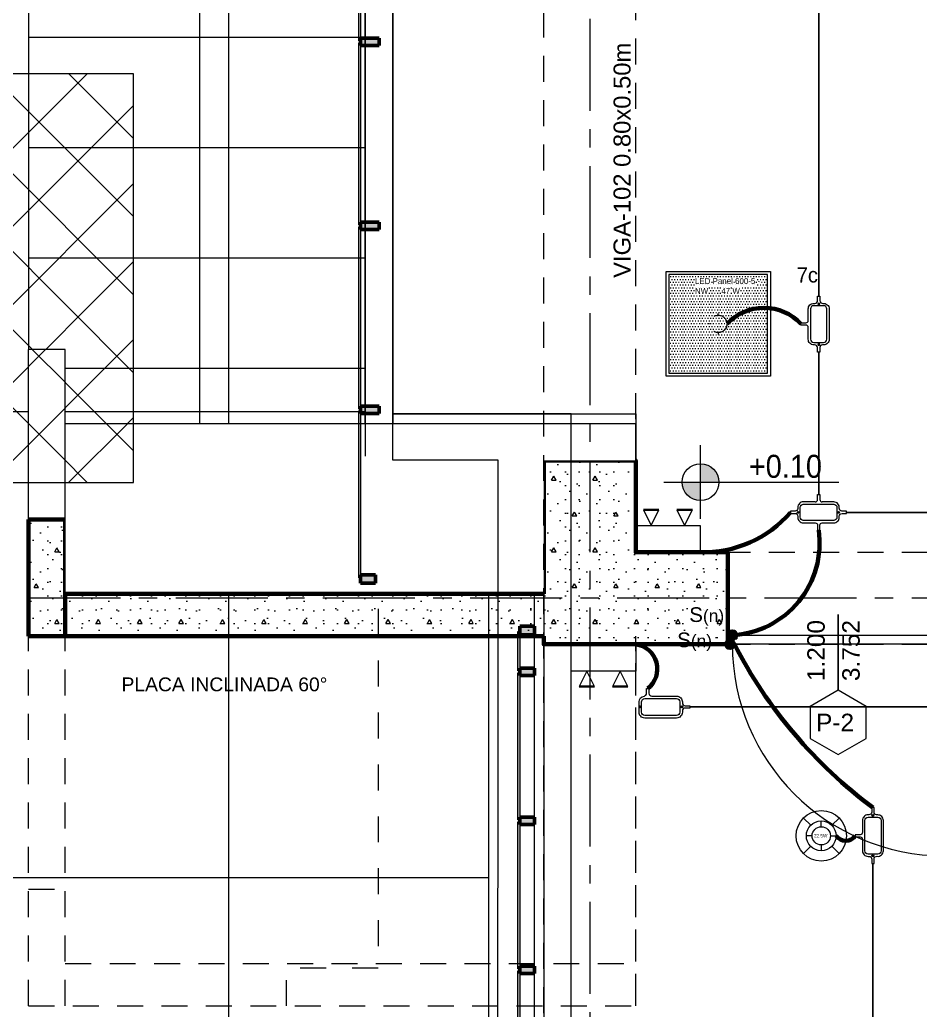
# Model space of a CAD drawing. Header units: inches. Extents: x -38 to 5698, y -33 to 92.
# Drawn here: x 6.22 to 11.12, y 27.71 to 33.09 of the extents above; entities that cross this region are included whole.
import ezdxf
from ezdxf.lldxf.tags import DXFTag

# ---------------------------------------------------------------- set-up
doc = ezdxf.new("R2010")
doc.units = ezdxf.units.IN
doc.header["$MEASUREMENT"] = 0
doc.set_wipeout_variables(frame=1)
for name, pattern in [('CONTINUA', [0]), ('DASHED', [0.75, 0.5, -0.25]), ('Hidden Line', [0.195611, 0.141111, -0.0545]), ('HIDDEN2', [0.1875, 0.125, -0.0625]), ('Línea Oculta', [0.195611, 0.141111, -0.0545]), ('Punto & Raya', [0.65, 0.5, -0.075, 0, -0.075]), ('Rayas', [0.282222, 0.141111, -0.141111]), ('Wipeout_Contour', [1, 0, -1])]:
    doc.linetypes.add(name, pattern=pattern)
for name, color, linetype, lineweight in [('00 IE CKTO TOMAS', 111, 'Rayas', 18), ('00_IE_Luminarias', 6, 'Continuous', 30), ('01 IE LUM LED EMP DN570B', 3, 'Continuous', 13), ('ALUMBRADO_CONDUIT', 30, 'CONDUIT1', 30), ('Bancas', 1, 'Continuous', 13), ('CABLEADO EXT.', 3, 'PVCSUBT', 30), ('Luminarias', 5, 'Continuous', 20), ('pulsador', 4, 'Continuous', 40), ('Simb_Alumbrado', 140, 'CONTINUA', 30)]:
    doc.layers.add(name, color=color, linetype=linetype, lineweight=lineweight)
for name, color, linetype in [('02 _ ARQ _ ALB _ Ejes Generales', 7, 'Continuous'), ('02 _ ARQ _ ALB _ Muros Interiores', 7, 'Continuous'), ('02 _ ARQ _ ZON _ Espacio.3D', 7, 'Continuous'), ('08 _ STR _ EXT _ 06 Columnas', 7, 'Continuous'), ('08 _ STR _ EXT _ 07 Losa Aligerada', 7, 'Continuous'), ('08 _ STR _ EXT _ 08 Placas Inclinadas', 7, 'Continuous'), ('08 _ STR _ EXT _ 09 Vigas', 7, 'Continuous'), ('Acabado - Muros', 7, 'Continuous'), ('ESQUEMAS', 7, 'Continuous'), ('Estructura - 03 LOSA', 7, 'Continuous'), ('Estructura - 04 MURO', 7, 'Continuous'), ('Notas - Etiquetas', 251, 'Continuous')]:
    doc.layers.add(name, color=color, linetype=linetype)
doc.styles.add('Annotative', font='arial.ttf')
doc.styles.add('Estilo_Generado_4', font='swisse.ttf')
doc.styles.add('{18b73a54-fa43-428c-adcb-c1c7bbdf2c84}', font='Simplex.shx')
tags = doc.linetypes.add('CONDUIT', pattern='A,1.5,-0.210535,["con",{18b73a54-fa43-428c-adcb-c1c7bbdf2c84},S=0.2,R=0,X=0,Y=-0.065594],-0.702384', length=2.412919).pattern_tags.tags
tags[6] = DXFTag(74, 10)
tags = doc.linetypes.add('CONDUIT1', pattern='A,1,-0.19772,["con",{18b73a54-fa43-428c-adcb-c1c7bbdf2c84},S=0.2,R=0,X=0,Y=-0.065594],-0.593642', length=1.791362).pattern_tags.tags
tags[6] = DXFTag(74, 10)
tags = doc.linetypes.add('PVCSUBT', pattern='A,0.6,-0.3,0.6,-0.075691,["PVC",Standard,S=0.2,R=0,X=0,Y=-0.093724],-0.621005', length=2.196696).pattern_tags.tags
tags[10] = DXFTag(74, 10)
pattern_1 = [(0, (0, 0), (0, 0.3897114), [0.024375, -0.200625]), (0, (0.1125, 0.19486), (0, 0.3897114), [0.024375, -0.200625]), (60, (0, 0), (-0.3375, 0.1948557), [0.024375, -0.200625]), (60, (0.225, 0), (-0.3375, 0.1948557), [0.024375, -0.200625]), (120, (0.02437, 0), (0.3375, 0.1948557), [0.024375, -0.200625]), (120, (0.24938, 0), (0.3375, 0.1948557), [0.024375, -0.200625]), (0, (0, 0.0375), (0, 0.075), [0, -0.075, 0, -0.1125]), (45, (0.0375, 0.0375), (-0.053033, 0.053033), [0, -0.05625, 0, -0.09375])]

# ---------------------------------------------------------------- blocks, each defined once
blk = doc.blocks.new('LUMINARIA 2')
at = {"layer": '01 IE LUM LED EMP DN570B'}
for p, q in [((-0.0939, 0.0936), (-0.1589, 0.1584)), ((0.0939, 0.0936), (0.1589, 0.1584)), ((-0.0939, -0.0936), (-0.1589, -0.1584)), ((0.0939, -0.0936), (0.1589, -0.1584))]:
    blk.add_line(p, q, dxfattribs=at)
at = {"layer": '01 IE LUM LED EMP DN570B', "ltscale": 0.4}
for p, q in [((0, 0.0813), (0, 0.1326)), ((-0.0813, 0), (-0.1326, 0)), ((0.0813, 0), (0.1326, 0)), ((0, -0.0813), (0, -0.1326))]:
    blk.add_line(p, q, dxfattribs=at)
at = {"layer": '01 IE LUM LED EMP DN570B'}
for radius in [0.2244, 0.1326]:
    blk.add_circle((0, 0), radius, dxfattribs=at)
at = {"layer": '01 IE LUM LED EMP DN570B', "ltscale": 0.4}
blk.add_circle((0, 0), 0.0813, dxfattribs=at)
at = {"layer": '01 IE LUM LED EMP DN570B', "color": 8, "linetype": 'ByBlock', "lineweight": 80, "insert": (-0.0649, 0.0156), "char_height": 0.03, "width": 0.178585, "attachment_point": 1}
blk.add_mtext('{\\C3;22.5W}', dxfattribs=at)
blk = doc.blocks.new('*U270')
at = {"layer": 'Luminarias', "linetype": 'DASHED', "lineweight": 0, "ltscale": 0.05}
blk.add_lwpolyline([(0, -0.0045), (0, 0.0045)], dxfattribs=at)
blk = doc.blocks.new('*U271')
at = {"color": 0, "linetype": 'ByBlock', "lineweight": -2, "transparency": 16777216}
blk.add_blockref('*U270', (0, 0.05), dxfattribs=at)
for p, rotation in [((-0.05, 0), 90), ((0, -0.05), 180), ((0.05, 0), 269.9999999999999)]:
    blk.add_blockref('*U270', p, dxfattribs=dict(at, rotation=rotation))
blk = doc.blocks.new('PANEL LED 50W')
at = {"layer": 'Luminarias'}
h = blk.add_hatch(dxfattribs=at)
h.set_pattern_fill('DOTS', color=4, scale=0.009097)
h.set_pattern_definition([(0, (0, -2e-14), (0.0072206, 0.01444116), [0, -0.01444116])])
h.paths.add_polyline_path([(-0.2574, -0.2574), (0.2574, -0.2574), (0.2574, 0.2574), (-0.2574, 0.2574)])
h.paths.add_polyline_path([(-0.1296, 0.0974), (0.1849, 0.0974), (0.1849, 0.2469), (-0.1296, 0.2469)], flags=24)
at = {"layer": 'Luminarias', "color": 4, "lineweight": 0}
for points in [[(-0.2729, 0.2729), (0.2729, 0.2729), (0.2729, -0.2729), (-0.2729, -0.2729)], [(-0.2574, -0.2574), (0.2574, -0.2574), (0.2574, 0.2574), (-0.2574, 0.2574)]]:
    blk.add_lwpolyline(points, close=True, dxfattribs=at)
at = {"layer": 'Luminarias', "color": 4, "linetype": 'DASHED', "lineweight": 0, "ltscale": 0.01}
blk.add_circle((0, 0), 0.0455, dxfattribs=at)
at = {"color": 4}
blk.add_blockref('*U271', (0, 0), dxfattribs=at)
at = {"layer": 'Luminarias', "color": 4, "insert": (-0.1218, 0.2392), "char_height": 0.030929, "width": 0.382855, "attachment_point": 1}
blk.add_mtext('{\\Ftxt|c0;LED Panel 600-5 - NW      47 W}', dxfattribs=at)
blk = doc.blocks.new('oval t')
at = {"layer": 'Simb_Alumbrado', "lineweight": 13}
blk.add_lwpolyline([(0.0141, 0.0102, -0.414214), (0.0041, 0.0202), (0.0041, 0.0416), (-0.0056, 0.0416), (-0.0056, 0.0202, -0.414214), (-0.0156, 0.0102), (-0.0659, 0.0102, 0.414214), (-0.0899, -0.0138), (-0.0899, -0.0183, -0.414214), (-0.1019, -0.0303), (-0.1213, -0.0303), (-0.1213, -0.04), (-0.1016, -0.04, -0.451917), (-0.0897, -0.0535, 0.451917), (-0.0659, -0.0805), (0.0659, -0.0805, 0.414214), (0.0899, -0.0566), (0.0899, -0.0512, -0.398753), (0.1019, -0.0401), (0.1213, -0.0401), (0.1213, -0.0304), (0.1019, -0.0304, -0.368669), (0.0899, -0.0176), (0.0899, -0.0138, 0.414214), (0.0659, 0.0102), (0.0141, 0.0102)], format="xyb", dxfattribs=at)
blk.add_lwpolyline([(-0.0659, 0), (0.0659, 0, -0.414214), (0.0797, -0.0138), (0.0797, -0.0566, -0.414214), (0.0659, -0.0703), (-0.0659, -0.0703, -0.414214), (-0.0797, -0.0566), (-0.0797, -0.0138, -0.414214)], format="xyb", close=True, dxfattribs=at)
for points in [[(-0.0911, -0.0352), (-0.0828, -0.0352)], [(-0.0869, -0.031), (-0.0869, -0.0394)], [(0.0837, -0.0352), (0.0921, -0.0352)], [(0.0879, -0.031), (0.0879, -0.0394)]]:
    blk.add_lwpolyline(points, dxfattribs=at)
for centre in [(-0.0869, -0.0352), (0.0879, -0.0352)]:
    blk.add_circle(centre, 0.00419, dxfattribs=at)
blk = doc.blocks.new('pulsador')
at = {"layer": 'pulsador', "lineweight": 40}
h = blk.add_hatch(color=4, dxfattribs=at)
h.dxf.hatch_style = 1
h.paths.add_polyline_path([(246.2314, 46.0882, 1), (246.279, 46.0882, 1)])
h.paths.add_polyline_path([(246.2786, 46.0882, -1), (246.2317, 46.0882, -1)], flags=16)
h.paths.add_polyline_path([(246.271, 46.0882, -1), (246.2393, 46.0882, -1)], flags=0)
at = {"layer": 'pulsador'}
h = blk.add_hatch(color=4, dxfattribs=at)
h.dxf.hatch_style = 1
h.paths.add_polyline_path([(246.2393, 46.0882, 1), (246.271, 46.0882, 1)])
at = {"layer": 'pulsador', "color": 4, "lineweight": 50}
blk.add_circle((246.2552, 46.0882), 0.0238, dxfattribs=at)
at = {"layer": 'pulsador', "color": 4, "lineweight": 40}
blk.add_circle((246.2552, 46.0882), 0.0235, dxfattribs=at)
at = {"layer": 'pulsador', "color": 4}
blk.add_circle((246.2552, 46.0882), 0.0159, dxfattribs=at)
blk = doc.blocks.new('luz de emergencia')
at = {"color": 5, "lineweight": 40}
for p, q in [((164.1493, 48.9365, -0.0001), (164.2333, 48.9365, -0.0001)), ((164.3313, 48.9365, -0.0001), (164.4153, 48.9365, -0.0001))]:
    blk.add_line(p, q, dxfattribs=at)
at = {"layer": '00_IE_Luminarias', "color": 5, "linetype": 'Continuous', "lineweight": 13}
for p, q in [((164.1913, 49.0205, -0.0001), (164.1493, 48.9365, -0.0001)), ((164.2333, 48.9365, -0.0001), (164.1913, 49.0205, -0.0001)), ((164.3733, 49.0205, -0.0001), (164.3313, 48.9365, -0.0001)), ((164.4153, 48.9365, -0.0001), (164.3733, 49.0205, -0.0001))]:
    blk.add_line(p, q, dxfattribs=at)
at = {"layer": '00_IE_Luminarias', "color": 5, "linetype": 'Continuous', "lineweight": 13, "elevation": -0.0001}
blk.add_lwpolyline([(164.4573, 49.0205), (164.1073, 49.0205), (164.1073, 49.1666), (164.4573, 49.1665)], close=True, dxfattribs=at)
blk = doc.blocks.new('CAJA OVAL TIPO L')
at = {"layer": 'Simb_Alumbrado', "lineweight": 13}
blk.add_lwpolyline([(-0.0491, -0.079), (-0.0491, -0.0343, -0.380413), (-0.0258, -0.0088), (-0.0258, -0.0088, 0.341426), (-0.0164, 0.0033), (-0.0164, 0.0236), (-0.0063, 0.0236), (-0.0063, 0.0033, 0.414214), (0.0063, -0.0092), (0.1138, -0.0092, -0.414214), (0.1388, -0.0343), (0.1388, -0.0382, 0.414214), (0.1513, -0.0508), (0.1716, -0.0508), (0.1716, -0.0609), (0.1513, -0.0609, 0.414214), (0.1388, -0.0734), (0.1388, -0.079, -0.414214), (0.1138, -0.104), (-0.0241, -0.104, -0.414214), (-0.0491, -0.079, 0.414214)], format="xyb", dxfattribs=at)
blk.add_lwpolyline([(-0.0241, -0.0199), (0.1138, -0.0199, -0.414214), (0.1282, -0.0343), (0.1282, -0.079, -0.414214), (0.1138, -0.0934), (-0.0241, -0.0934, -0.414214), (-0.0384, -0.079), (-0.0384, -0.0343, -0.414214)], format="xyb", close=True, dxfattribs=at)
for points in [[(-0.0483, -0.0558), (-0.0395, -0.0558)], [(-0.0439, -0.0514), (-0.0439, -0.0602)], [(0.1323, -0.0558), (0.1411, -0.0558)], [(0.1367, -0.0514), (0.1367, -0.0602)]]:
    blk.add_lwpolyline(points, dxfattribs=at)
for centre in [(-0.0439, -0.0558), (0.1367, -0.0558)]:
    blk.add_circle(centre, 0.00438, dxfattribs=at)
blk = doc.blocks.new('CAJA CONDULET TIPO X')
at = {"layer": 'Simb_Alumbrado', "lineweight": 13}
for p, q in [((78.5283, -4.1616), (78.5283, -4.1519)), ((78.5283, -4.1519), (78.5497, -4.1519)), ((78.5497, -4.1616), (78.5283, -4.1616))]:
    blk.add_line(p, q, dxfattribs=at)
for points in [[(78.6505, -4.1716, -0.414214), (78.6605, -4.1616), (78.6819, -4.1616), (78.6819, -4.1519), (78.6605, -4.1519, -0.414214), (78.6505, -4.1419), (78.6505, -4.0916, 0.414214), (78.6265, -4.0677), (78.6219, -4.0677, -0.414214), (78.6099, -4.0557), (78.6099, -4.0363), (78.6002, -4.0363), (78.6002, -4.056, -0.451917), (78.5867, -4.0678, 0.451917), (78.5597, -4.0916), (78.5597, -4.1419)], [(78.5597, -4.1716), (78.5597, -4.2235, 0.414214), (78.5837, -4.2475), (78.589, -4.2475, -0.334232), (78.6002, -4.2595), (78.6002, -4.2789), (78.6099, -4.2789), (78.6099, -4.2595, -0.455912), (78.6227, -4.2475), (78.6265, -4.2475, 0.414214), (78.6505, -4.2235), (78.6505, -4.1716)]]:
    blk.add_lwpolyline(points, format="xyb", dxfattribs=at)
blk.add_lwpolyline([(78.6403, -4.0916), (78.6403, -4.2235, -0.414214), (78.6265, -4.2373), (78.5837, -4.2373, -0.414214), (78.5699, -4.2235), (78.5699, -4.0916, -0.414214), (78.5837, -4.0779), (78.6265, -4.0779, -0.414214)], format="xyb", close=True, dxfattribs=at)
for points in [[(78.6093, -4.0706), (78.6009, -4.0706)], [(78.6051, -4.0664), (78.6051, -4.0748)], [(78.6093, -4.2454), (78.6009, -4.2454)], [(78.6051, -4.2412), (78.6051, -4.2496)]]:
    blk.add_lwpolyline(points, dxfattribs=at)
for centre in [(78.6051, -4.0706), (78.6051, -4.2454)]:
    blk.add_circle(centre, 0.00419, dxfattribs=at)
for centre, start, end in [((78.5497, -4.1419), 270, 0), ((78.5497, -4.1716), 0, 90)]:
    blk.add_arc(centre, 0.01, start, end, dxfattribs=at)

msp = doc.modelspace()

# ---------------------------------------------------------------- hatches: boundary and pattern name
at = {"linetype": 'Continuous', "lineweight": 13, "true_color": 0x636466}
for points in [[(9.9221, 30.5816), (10.0221, 30.5816), (10.0145, 30.6199), (9.9929, 30.6523), (9.9604, 30.674), (9.9221, 30.6816)], [(9.9221, 30.5816), (9.8221, 30.5816), (9.8298, 30.5433), (9.8514, 30.5109), (9.8839, 30.4892), (9.9221, 30.4816)]]:
    msp.add_hatch(color=251, dxfattribs=at).paths.add_polyline_path(points)
at = {"layer": '08 _ STR _ EXT _ 06 Columnas', "linetype": 'Continuous', "lineweight": 9}
h = msp.add_hatch(dxfattribs=at)
h.set_pattern_fill('HORMIGÓN_EN_MASA_0002', style=0, pattern_type=2)
h.set_pattern_definition(pattern_1)
h.paths.add_polyline_path([(9.57, 30.7), (9.07, 30.7), (9.07, 29.9745), (9.57, 29.9745), (9.57, 29.7436), (9.07, 29.7436), (9.07, 29.7), (10.07, 29.7), (10.07, 30.2), (9.57, 30.2)])
h = msp.add_hatch(dxfattribs=at)
h.set_pattern_fill('HORMIGÓN_EN_MASA_0002', style=0, pattern_type=2)
h.set_pattern_definition(pattern_1)
h.paths.add_polyline_path([(9.57, 29.9745), (9.07, 29.9745), (9.07, 29.7436), (9.57, 29.7436)])
at = {"layer": 'Estructura - 03 LOSA', "linetype": 'Continuous', "lineweight": 13}
h = msp.add_hatch(dxfattribs=at)
h.set_pattern_fill('CEMENTO_PULIDO_Y_BRUÑADO_FA', color=251, style=0, pattern_type=2)
h.set_pattern_definition([(360, (3.7574, 18.3027), (0, 2.53199), []), (90, (3.7574, 18.3027), (-3.6, 0), [])])
h.paths.add_polyline_path([(2.17, 26.0501), (8.8212, 26.0501), (8.8218, 29.4531), (8.822, 30.7001), (8.2502, 30.7001), (8.25, 33.82), (9.07, 33.82), (9.07, 39.9), (23.57, 39.9), (51.57, 39.9), (51.57, 23.3822), (52.92, 23.3822), (52.92, 40.85), (9.07, 40.85), (2.17, 40.85)])

# ---------------------------------------------------------------- linework, layer by layer
at = {"color": 251, "linetype": 'Continuous', "lineweight": 13, "true_color": 0x636466}
for p, q in [((9.9221, 30.3816), (9.9221, 30.7816)), ((9.7221, 30.5816), (10.6732, 30.5816))]:
    msp.add_line(p, q, dxfattribs=at)
msp.add_circle((9.9221, 30.5816), 0.1, dxfattribs=at)
at = {"layer": '02 _ ARQ _ ALB _ Muros Interiores', "color": 152, "linetype": 'Continuous', "lineweight": 25}
msp.add_line((10.67, 29.45), (10.67, 29.8625), dxfattribs=at)
at = {"layer": '02 _ ARQ _ ALB _ Muros Interiores', "color": 165, "linetype": 'Continuous', "lineweight": 25}
for p, q in [((10.07, 29.7), (10.07, 29.75)), ((10.07, 29.75), (10.12, 29.75)), ((10.12, 29.73), (10.095, 29.73)), ((10.095, 29.73), (10.095, 29.7)), ((10.12, 29.75), (10.12, 29.73)), ((10.095, 29.7), (10.07, 29.7))]:
    msp.add_line(p, q, dxfattribs=at)
at = {"layer": '02 _ ARQ _ ALB _ Muros Interiores', "color": 7, "linetype": 'Continuous', "lineweight": 80}
msp.add_line((10.07, 29.7), (10.07, 29.75), dxfattribs=at)
at = {"layer": '02 _ ARQ _ ALB _ Muros Interiores', "color": 251, "linetype": 'Continuous', "lineweight": 13, "flags": 128}
msp.add_lwpolyline([(10.67, 29.1), (10.8215, 29.1875), (10.8215, 29.3625), (10.67, 29.45), (10.5184, 29.3625), (10.5184, 29.1875)], close=True, dxfattribs=at)
at = {"layer": '02 _ ARQ _ ALB _ Muros Interiores', "color": 175, "linetype": 'Continuous', "lineweight": 15}
msp.add_arc((11.245, 29.7), 1.15, 180, 270, dxfattribs=at)
at = {"layer": '02 _ ARQ _ ZON _ Espacio.3D', "color": 254, "linetype": 'Continuous', "lineweight": 0, "flags": 128}
msp.add_lwpolyline([(8.25, 30.9531), (9.57, 30.9531), (9.57, 30.2), (10.07, 30.2), (10.07, 29.75), (16.07, 29.75), (16.07, 31.0002), (16.52, 31.0002), (16.5199, 39), (16.0699, 39), (16.07, 39.9), (9.97, 39.9), (9.97, 39.4), (9.57, 39.4), (9.57, 39), (9.07, 39), (9.07, 33.82), (8.25, 33.82)], close=True, dxfattribs=at)
msp.add_lwpolyline([(23.97, 29.7), (9.07, 29.7), (9.07, 17.4)], dxfattribs=at)
at = {"layer": '08 _ STR _ EXT _ 06 Columnas', "color": 7, "linetype": 'Continuous', "lineweight": 80, "flags": 128}
msp.add_lwpolyline([(9.07, 29.7436), (9.07, 29.7), (10.07, 29.7), (10.07, 30.2), (9.57, 30.2), (9.57, 30.7), (9.07, 30.7), (9.07, 29.9745)], dxfattribs=at)
at = {"layer": '08 _ STR _ EXT _ 07 Losa Aligerada', "color": 254, "linetype": 'Rayas', "lineweight": 18, "flags": 128}
msp.add_lwpolyline([(8.17, 27.9392), (7.67, 27.9392), (7.67, 5.8), (25.2353, 5.8), (25.2353, 7.2), (30.4315, 7.2), (30.4315, 6.0005), (37.07, 6.0005), (37.07, 3.3753), (44.57, 3.3753), (44.57, 6.05), (52.32, 6.05), (52.32, 14.9999), (51.57, 14.9999), (51.57, 18.1001), (51.57, 18.1001), (51.57, 20.35), (46.67, 20.35), (46.67, 22.35), (46.67, 22.6), (46.67, 24.5), (46.67, 24.75), (46.67, 26.75), (51.57, 26.75), (51.57, 29.7), (51.57, 29.7), (51.57, 35.2005), (52.52, 35.2005), (52.52, 41.1), (38.9553, 41.1), (38.9553, 40.8001), (34.0478, 40.8001), (34.0478, 40.5001), (23.37, 40.5001), (23.37, 43.8736), (16.2699, 43.8736), (16.2699, 39.9), (11.1201, 39.9), (11.1201, 40.95), (8.02, 40.95), (8.02, 37.7), (9.07, 37.7), (9.07, 33.9), (8.17, 33.9)], close=True, dxfattribs=at)
at = {"layer": '08 _ STR _ EXT _ 07 Losa Aligerada', "color": 254, "linetype": 'Continuous', "lineweight": 18, "flags": 128}
msp.add_lwpolyline([(51.57, 39.9), (9.07, 39.9), (9.07, 33.82), (8.25, 33.82), (8.25, 30.7), (9.07, 30.7), (9.07, 17.4)], dxfattribs=at)
at = {"layer": '08 _ STR _ EXT _ 08 Placas Inclinadas', "color": 251, "linetype": 'Línea Oculta', "lineweight": 13}
msp.add_line((6.2702, 28.3695), (6.4702, 28.3695), dxfattribs=at)
at = {"layer": '08 _ STR _ EXT _ 08 Placas Inclinadas', "color": 251, "linetype": 'Línea Oculta', "lineweight": 13, "flags": 128}
for points in [[(6.2702, 27.7344), (6.2702, 29.7436)], [(6.4702, 27.7344), (6.4702, 29.7436)], [(9.57, 27.7344), (9.57, 29.7436)]]:
    msp.add_lwpolyline(points, dxfattribs=at)
at = {"layer": '08 _ STR _ EXT _ 09 Vigas', "color": 251, "linetype": 'Hidden Line', "lineweight": 13}
for p, q in [((9.57, 17.4), (9.57, 29.7)), ((9.57, 29.7), (51.07, 29.7))]:
    msp.add_line(p, q, dxfattribs=at)
at = {"layer": 'ALUMBRADO_CONDUIT', "color": 30, "lineweight": 30, "ltscale": 0.4, "true_color": 0xf26722}
for p, q in [((10.5645, 34.6719), (10.5645, 31.5928)), ((10.5645, 31.2886), (10.5645, 30.5135)), ((10.7156, 30.4172), (13.0633, 30.4172)), ((9.8646, 29.3596), (15.7133, 29.3596)), ((10.8592, 26.7296), (10.8592, 28.5077))]:
    msp.add_line(p, q, dxfattribs=at)
at = {"layer": 'CABLEADO EXT.', "color": 3, "lineweight": 80}
for centre, radius, start, end in [((10.2671, 31.2544), 0.2747, 42.972, 137.028), ((9.9355, 30.8292), 0.6294, 268.5835, 319.1057), ((10.0689, 30.2499), 0.5006, 272.9867, 8.157), ((9.5523, 29.566), 0.1352, 307.8034, 82.4908), ((12.402, 30.8833), 2.5828, 207.2673, 233.3201), ((10.7111, 28.6965), 0.0641, 216.0183, 323.9817)]:
    msp.add_arc(centre, radius, start, end, dxfattribs=at)

# ---------------------------------------------------------------- block references
at = {"xscale": 1.253906979044094, "yscale": 1.253906979044094, "zscale": 1.253906979044094, "rotation": 270}
msp.add_blockref('CAJA CONDULET TIPO X', (15.7767, 128.9807), dxfattribs=at)
at = {"color": 4, "lineweight": 40}
for p in [(-236.1727, -16.3882), (-236.1602, -16.3382)]:
    msp.add_blockref('pulsador', p, dxfattribs=at)
at = {"layer": '01 IE LUM LED EMP DN570B', "xscale": 0.6105334384153049, "yscale": 0.6105334384153049, "zscale": 0.6105334384153049}
msp.add_blockref('LUMINARIA 2', (10.5783, 28.6588), dxfattribs=at)
at = {"layer": 'ALUMBRADO_CONDUIT', "xscale": 1.041283452965173, "yscale": 1.041283452965173, "zscale": 1.041283452965173}
msp.add_blockref('PANEL LED 50W', (10.0188, 31.4417), dxfattribs=at)
at = {"layer": 'ALUMBRADO_CONDUIT', "linetype": 'CONDUIT', "lineweight": 30, "xscale": 1.253906979044094, "yscale": 1.253906979044094, "zscale": 1.253906979044094}
msp.add_blockref('CAJA OVAL TIPO L', (9.6494, 29.4296), dxfattribs=at)
at = {"layer": 'Bancas', "color": 252, "true_color": 0x939598, "yscale": 1.253906979044094, "zscale": 1.253906979044094, "rotation": 90}
for p, xscale in [((10.5203, 31.4407), -1.253906979044094), ((10.8151, 28.6598), 1.253906979044094)]:
    msp.add_blockref('oval t', p, dxfattribs=dict(at, xscale=xscale))
at = {"layer": 'pulsador', "color": 4, "lineweight": 40}
msp.add_blockref('luz de emergencia', (-154.8873, -19.4666, 0.0001), dxfattribs=at)

# ---------------------------------------------------------------- texts
at = {"color": 251, "lineweight": 13, "true_color": 0x636466, "insert": (10.1846, 30.6033), "char_height": 0.125, "attachment_point": 7, "style": 'Estilo_Generado_4'}
msp.add_mtext('\\A1;{\\W0.900000x;\\pql;\\fSwis721 Ex BT|b0|i0|c0|p34;+0.10}', dxfattribs=at)
at = {"layer": '00 IE CKTO TOMAS', "char_height": 0.08, "width": 0.768045, "attachment_point": 7, "style": 'Annotative'}
for insert in [(9.8609, 29.801), (9.795, 29.6638)]:
    msp.add_mtext('S{\\H0.84375x;(n)}', dxfattribs=dict(at, insert=insert))
at = {"layer": '00_IE_Luminarias', "color": 6, "linetype": 'HIDDEN2'}
msp.add_text('7c', height=0.08174, dxfattribs=at).set_placement((10.4449, 31.6667, -7756.3796))
at = {"layer": '02 _ ARQ _ ALB _ Muros Interiores', "color": 251, "lineweight": 25, "char_height": 0.095, "attachment_point": 7, "rotation": 90, "style": 'Estilo_Generado_4'}
for s, insert in [('\\A1;{\\pql;\\pt0;\\fSwis721 Ex BT|b0|i0|c0|p34;1.200\\fSwis721 Ex BT|b0|i0|c0|p34;\\A1{\\H.66x;\\S^  ;}\\fSwis721 Ex BT|b0|i0|c0|p34;\\fSwis721 Ex BT|b0|i0|c0|p34;}', (10.6249, 29.5)), ('\\A1;{\\pql;\\pt0;\\fSwis721 Ex BT|b0|i0|c0|p34;3.752\\fSwis721 Ex BT|b0|i0|c0|p34;\\A1{\\H.66x;\\S^  ;}\\fSwis721 Ex BT|b0|i0|c0|p34;\\fSwis721 Ex BT|b0|i0|c0|p34;}', (10.8149, 29.5))]:
    msp.add_mtext(s, dxfattribs=dict(at, insert=insert))
at = {"layer": '02 _ ARQ _ ALB _ Muros Interiores', "color": 251, "lineweight": 25, "insert": (10.5501, 29.2275), "char_height": 0.095, "attachment_point": 7, "style": 'Estilo_Generado_4'}
msp.add_mtext('\\A1;{\\pql;\\pt0;\\fSwis721 Ex BT|b0|i0|c0|p34;P-2\\fSwis721 Ex BT|b0|i0|c0|p34;\\fSwis721 Ex BT|b0|i0|c0|p34;\\fSwis721 Ex BT|b0|i0|c0|p34;}', dxfattribs=at)
at = {"layer": 'Notas - Etiquetas', "color": 8, "linetype": 'Continuous', "lineweight": 13, "insert": (9.5433, 31.6919), "char_height": 0.0925, "attachment_point": 7, "rotation": 90, "style": 'Estilo_Generado_4'}
msp.add_mtext('\\A1;{\\pql;\\fSwis721 Ex BT|b0|i0|c0|p34;VIGA-102\\fSwis721 Ex BT|b0|i0|c0|p34; \\fSwis721 Ex BT|b0|i0|c0|p34;0.80\\fSwis721 Ex BT|b0|i0|c0|p34;x\\fSwis721 Ex BT|b0|i0|c0|p34;0.50\\fSwis721 Ex BT|b0|i0|c0|p34;m}', dxfattribs=at)
at = {"layer": 'Notas - Etiquetas', "color": 8, "linetype": 'Continuous', "lineweight": 25, "insert": (6.7755, 29.4816), "char_height": 0.075, "attachment_point": 4, "style": 'Estilo_Generado_4'}
msp.add_mtext('\\A1;{\\pql;\\fSwis721 Ex BT|b0|i0|c0|p34;PLACA INCLINADA \\fSwis721 Ex BT|b0|i0|c0|p34;60\\fSwis721 Ex BT|b0|i0|c0|p34;° }', dxfattribs=at)

# ---------------------------------------------------------------- next in the draw order: wipeouts: each hides what was drawn before it
at = {"color": 254, "linetype": 'Wipeout_Contour', "lineweight": 0, "ltscale": 119.563409}
msp.add_wipeout([(9.02, 30.7222), (8.77, 30.7222), (8.77, 26.3501), (9.02, 26.3501)], dxfattribs=at).dxf.layer = 'Estructura - 04 MURO'

# ---------------------------------------------------------------- next in the draw order: hatches: boundary and pattern name
at = {"layer": 'Acabado - Muros', "linetype": 'Continuous', "lineweight": 0}
for points in [[(9.02, 29.7522), (9.02, 29.7984), (8.94, 29.7984), (8.94, 29.7522)], [(9.02, 29.57), (8.94, 29.57), (8.94, 29.53), (9.02, 29.53)], [(9.02, 28.76), (8.94, 28.76), (8.94, 28.72), (9.02, 28.72)], [(9.02, 27.95), (8.94, 27.95), (8.94, 27.91), (9.02, 27.91)]]:
    msp.add_hatch(color=254, dxfattribs=at).paths.add_polyline_path(points)
at = {"layer": 'Acabado - Muros', "linetype": 'Continuous', "lineweight": 9}
for points in [[(8.93, 29.7695), (8.93, 29.555), (8.94, 29.555), (8.94, 29.7695)], [(8.93, 29.545), (8.93, 28.745), (8.94, 28.745), (8.94, 29.545)], [(8.93, 28.735), (8.93, 27.935), (8.94, 27.935), (8.94, 28.735)], [(8.93, 27.925), (8.93, 27.125), (8.94, 27.125), (8.94, 27.925)]]:
    msp.add_hatch(color=250, dxfattribs=at).paths.add_polyline_path(points)
at = {"layer": 'Estructura - 03 LOSA', "linetype": 'Continuous', "lineweight": 13}
h = msp.add_hatch(dxfattribs=at)
h.set_pattern_fill('BALDOSA_60X120_0002', color=251, style=0, pattern_type=2)
h.set_pattern_definition([(0, (0, 0), (0, 0.6), []), (90, (0, 0), (-1.2, 0), [])])
h.paths.add_polyline_path([(6.2702, 30.6067), (8.1, 30.6067), (8.1, 33.97), (8.92, 33.97), (8.92, 40.05), (23.57, 40.05), (23.57, 40.85), (6.2702, 40.85)])

# ---------------------------------------------------------------- next in the draw order: linework, layer by layer
at = {"layer": '08 _ STR _ EXT _ 08 Placas Inclinadas', "color": 7, "linetype": 'Continuous', "lineweight": 80}
msp.add_line((6.2702, 29.7436), (9.07, 29.7436), dxfattribs=at)
at = {"layer": '08 _ STR _ EXT _ 08 Placas Inclinadas', "color": 251, "linetype": 'Línea Oculta', "lineweight": 13}
msp.add_line((6.4702, 27.9653), (9.57, 27.9653), dxfattribs=at)
at = {"layer": '08 _ STR _ EXT _ 08 Placas Inclinadas', "color": 251, "linetype": 'Línea Oculta', "lineweight": 13, "flags": 128}
msp.add_lwpolyline([(6.2702, 27.7344), (9.57, 27.7344)], dxfattribs=at)
at = {"layer": 'Acabado - Muros', "color": 7, "linetype": 'Continuous', "lineweight": 60}
for p, q in [((8.94, 29.7984), (8.94, 29.7522)), ((9.02, 29.7984), (8.94, 29.7984)), ((9.02, 29.7984), (9.02, 29.7522)), ((9.02, 29.7522), (8.94, 29.7522)), ((8.94, 29.57), (8.94, 29.53)), ((9.02, 29.57), (8.94, 29.57)), ((9.02, 29.57), (9.02, 29.53)), ((9.02, 29.53), (8.94, 29.53)), ((8.94, 28.76), (8.94, 28.72)), ((9.02, 28.76), (8.94, 28.76)), ((9.02, 28.76), (9.02, 28.72)), ((9.02, 28.72), (8.94, 28.72)), ((8.94, 27.95), (8.94, 27.91)), ((9.02, 27.95), (8.94, 27.95)), ((9.02, 27.95), (9.02, 27.91)), ((9.02, 27.91), (8.94, 27.91))]:
    msp.add_line(p, q, dxfattribs=at)
at = {"layer": 'Acabado - Muros', "color": 7, "linetype": 'Continuous', "lineweight": 13, "flags": 128}
for points in [[(8.93, 29.7695), (8.94, 29.7695), (8.94, 29.555), (8.93, 29.555)], [(8.93, 29.545), (8.94, 29.545), (8.94, 28.745), (8.93, 28.745)], [(8.93, 28.735), (8.94, 28.735), (8.94, 27.935), (8.93, 27.935)], [(8.93, 27.925), (8.94, 27.925), (8.94, 27.125), (8.93, 27.125)]]:
    msp.add_lwpolyline(points, close=True, dxfattribs=at)
at = {"layer": 'Estructura - 03 LOSA', "color": 7, "linetype": 'Continuous', "lineweight": 18, "flags": 128}
msp.add_lwpolyline([(6.2702, 40.85), (6.2702, 30.6067), (8.1, 30.6067), (8.1, 33.97), (8.92, 33.97), (8.92, 40.05), (23.57, 40.05), (23.57, 40.85)], dxfattribs=at)
at = {"layer": 'Estructura - 04 MURO', "color": 7, "linetype": 'Continuous', "lineweight": 13, "flags": 128}
for points in [[(8.77, 30.7222), (8.77, 26.3501)], [(9.02, 30.7222), (8.77, 30.7222)], [(9.02, 26.35), (9.02, 30.7222)]]:
    msp.add_lwpolyline(points, dxfattribs=at)

# ---------------------------------------------------------------- next in the draw order: wipeouts: each hides what was drawn before it
at = {"color": 254, "linetype": 'Wipeout_Contour', "lineweight": 0, "ltscale": 125.976197}
msp.add_wipeout([(6.4702, 31.3024), (6.2702, 31.3024), (6.2702, 30.3787), (6.4702, 30.3787)], dxfattribs=at).dxf.layer = '08 _ STR _ EXT _ 08 Placas Inclinadas'
at = {"color": 254, "linetype": 'Wipeout_Contour', "lineweight": 0, "ltscale": 133.16257}
msp.add_wipeout([(8.1, 33.82), (8.1, 30.7222), (8.25, 30.7222), (8.25, 33.82)], dxfattribs=at).dxf.layer = 'Estructura - 04 MURO'

# ---------------------------------------------------------------- next in the draw order: hatches: boundary and pattern name
at = {"layer": '08 _ STR _ EXT _ 08 Placas Inclinadas', "linetype": 'Continuous', "lineweight": 9}
h = msp.add_hatch(dxfattribs=at)
h.set_pattern_fill('HORMIGÓN_EN_MASA_0002', style=0, pattern_type=2)
h.set_pattern_definition(pattern_1)
h.paths.add_polyline_path([(6.2702, 29.7436), (6.4702, 29.7436), (6.4702, 30.3787), (6.2702, 30.3787)])
at = {"layer": 'Acabado - Muros', "linetype": 'Continuous', "lineweight": 9}
for points in [[(8.065, 33.97), (8.065, 32.98), (8.075, 32.98), (8.075, 33.97)], [(8.065, 32.97), (8.065, 31.98), (8.075, 31.98), (8.075, 32.97)], [(8.065, 31.97), (8.065, 30.98), (8.075, 30.98), (8.075, 31.97)]]:
    msp.add_hatch(color=250, dxfattribs=at).paths.add_polyline_path(points)
at = {"layer": 'Acabado - Muros', "linetype": 'Continuous', "lineweight": 0}
for points in [[(8.175, 32.995), (8.075, 32.995), (8.075, 32.955), (8.175, 32.955)], [(8.175, 31.995), (8.075, 31.995), (8.075, 31.955), (8.175, 31.955)], [(8.175, 30.995), (8.075, 30.995), (8.075, 30.955), (8.175, 30.955)]]:
    msp.add_hatch(color=254, dxfattribs=at).paths.add_polyline_path(points)

# ---------------------------------------------------------------- next in the draw order: linework, layer by layer
at = {"layer": '08 _ STR _ EXT _ 08 Placas Inclinadas', "color": 7, "linetype": 'Continuous', "lineweight": 80}
msp.add_line((6.4702, 30.3787), (6.2702, 30.3787), dxfattribs=at)
at = {"layer": '08 _ STR _ EXT _ 08 Placas Inclinadas', "color": 7, "linetype": 'Continuous', "lineweight": 13, "flags": 128}
for points in [[(6.4702, 31.3024), (6.2702, 31.3024)], [(6.2702, 30.3787), (6.2702, 31.3024)]]:
    msp.add_lwpolyline(points, dxfattribs=at)
at = {"layer": '08 _ STR _ EXT _ 08 Placas Inclinadas', "color": 7, "linetype": 'Continuous', "lineweight": 80, "flags": 128}
for points in [[(6.2702, 29.7436), (6.2702, 30.3787)], [(6.4702, 29.7436), (6.4702, 30.3787)]]:
    msp.add_lwpolyline(points, dxfattribs=at)
at = {"layer": 'Acabado - Muros', "color": 7, "linetype": 'Continuous', "lineweight": 60}
for p, q in [((8.075, 32.995), (8.075, 32.955)), ((8.175, 32.995), (8.075, 32.995)), ((8.175, 32.955), (8.075, 32.955)), ((8.175, 32.995), (8.175, 32.955)), ((8.075, 31.995), (8.075, 31.955)), ((8.175, 31.995), (8.075, 31.995)), ((8.175, 31.995), (8.175, 31.955)), ((8.175, 31.955), (8.075, 31.955)), ((8.075, 30.995), (8.075, 30.955)), ((8.175, 30.995), (8.075, 30.995)), ((8.175, 30.995), (8.175, 30.955)), ((8.175, 30.955), (8.075, 30.955))]:
    msp.add_line(p, q, dxfattribs=at)
at = {"layer": 'Acabado - Muros', "color": 7, "linetype": 'Continuous', "lineweight": 13, "flags": 128}
msp.add_lwpolyline([(8.075, 33.98), (8.075, 32.98), (8.065, 32.98), (8.065, 33.97)], dxfattribs=at)
for points in [[(8.065, 32.97), (8.075, 32.97), (8.075, 31.98), (8.065, 31.98)], [(8.065, 31.97), (8.075, 31.97), (8.075, 30.98), (8.065, 30.98)]]:
    msp.add_lwpolyline(points, close=True, dxfattribs=at)
at = {"layer": 'Estructura - 04 MURO', "color": 7, "linetype": 'Continuous', "lineweight": 13, "flags": 128}
for points in [[(8.25, 30.7222), (8.25, 33.82)], [(8.1, 30.7222), (8.25, 30.7222)]]:
    msp.add_lwpolyline(points, dxfattribs=at)

# ---------------------------------------------------------------- next in the draw order: wipeouts: each hides what was drawn before it
at = {"color": 254, "linetype": 'Wipeout_Contour', "lineweight": 0, "ltscale": 252.97495}
msp.add_wipeout([(6.4702, 29.9745), (9.07, 29.9745), (9.07, 30.7), (9.57, 30.7), (9.57, 30.2), (9.57, 30.2), (9.57, 30.8983), (6.4702, 30.8983)], dxfattribs=at).dxf.layer = '08 _ STR _ EXT _ 08 Placas Inclinadas'

# ---------------------------------------------------------------- next in the draw order: hatches: boundary and pattern name
at = {"layer": '08 _ STR _ EXT _ 08 Placas Inclinadas', "linetype": 'Continuous', "lineweight": 9}
h = msp.add_hatch(dxfattribs=at)
h.set_pattern_fill('HORMIGÓN_EN_MASA_0002', style=0, pattern_type=2)
h.set_pattern_definition(pattern_1)
h.paths.add_polyline_path([(9.07, 29.9745), (6.4702, 29.9745), (6.4702, 29.7436), (9.07, 29.7436)])
at = {"layer": 'Acabado - Muros', "linetype": 'Continuous', "lineweight": 9}
msp.add_hatch(color=250, dxfattribs=at).paths.add_polyline_path([(8.065, 30.97), (8.065, 30.0611), (8.075, 30.0611), (8.075, 30.97)])
at = {"layer": 'Acabado - Muros', "linetype": 'Continuous', "lineweight": 0}
msp.add_hatch(color=254, dxfattribs=at).paths.add_polyline_path([(8.155, 30.0784), (8.075, 30.0784), (8.075, 30.0323), (8.155, 30.0323)])
at = {"layer": 'ESQUEMAS', "linetype": 'Continuous', "lineweight": 13}
h = msp.add_hatch(dxfattribs=at)
h.set_pattern_fill('BALDOSA_30X30_0002', color=20, style=0, pattern_type=2)
h.set_pattern_definition([(45, (4.62916, 31.69065), (-0.212132, 0.212132), []), (135, (4.62916, 31.69065), (0.212132, 0.212132), [])])
h.paths.add_polyline_path([(6.8409, 30.5796), (6.8409, 32.8017), (2.4363, 32.8017), (2.4174, 30.5796)])

# ---------------------------------------------------------------- next in the draw order: linework, layer by layer
at = {"layer": '02 _ ARQ _ ALB _ Ejes Generales', "color": 251, "linetype": 'Punto & Raya', "lineweight": 13}
for p, q in [((9.32, 45.9), (9.32, 2.05)), ((55.57, 29.95), (4.8454, 29.95))]:
    msp.add_line(p, q, dxfattribs=at)
at = {"layer": '08 _ STR _ EXT _ 08 Placas Inclinadas', "color": 7, "linetype": 'Continuous', "lineweight": 80}
msp.add_line((9.07, 29.9745), (6.4702, 29.9745), dxfattribs=at)
at = {"layer": '08 _ STR _ EXT _ 08 Placas Inclinadas', "color": 7, "linetype": 'Continuous', "lineweight": 13, "flags": 128}
for points in [[(6.4702, 29.9745), (6.4702, 31.3024)], [(9.57, 30.8983), (6.4702, 30.8983)], [(9.57, 30.2), (9.57, 30.8983)]]:
    msp.add_lwpolyline(points, dxfattribs=at)
at = {"layer": '08 _ STR _ EXT _ 09 Vigas', "color": 251, "linetype": 'Hidden Line', "lineweight": 13}
for p, q in [((9.07, 7.2), (9.07, 37.7)), ((9.57, 30.2), (9.57, 37.7)), ((9.57, 30.2), (16.07, 30.2))]:
    msp.add_line(p, q, dxfattribs=at)
at = {"layer": 'Acabado - Muros', "color": 7, "linetype": 'Continuous', "lineweight": 60}
for p, q in [((8.155, 30.0784), (8.075, 30.0784)), ((8.075, 30.0784), (8.075, 30.0323)), ((8.155, 30.0784), (8.155, 30.0323)), ((8.155, 30.0323), (8.075, 30.0323))]:
    msp.add_line(p, q, dxfattribs=at)
at = {"layer": 'Acabado - Muros', "color": 7, "linetype": 'Continuous', "lineweight": 13, "flags": 128}
msp.add_lwpolyline([(8.065, 30.97), (8.075, 30.97), (8.075, 30.0611), (8.065, 30.0611)], close=True, dxfattribs=at)
at = {"layer": 'ESQUEMAS', "color": 7, "linetype": 'Continuous', "lineweight": 13, "flags": 128}
msp.add_lwpolyline([(51.42, 7.35), (9.22, 7.35), (9.22, 8.15), (6.5201, 8.15), (6.5201, 8.9), (9.22, 8.9), (9.22, 12.275), (6.5201, 12.275), (6.5201, 13.025), (9.22, 13.025), (9.22, 16.4), (6.5201, 16.4), (6.5201, 17.15), (9.22, 17.15), (9.22, 30.9531), (8.25, 30.9531), (8.25, 33.82), (9.22, 33.82), (9.22, 39.75), (51.42, 39.75), (51.42, 17.9501), (52.77, 17.9501), (52.77, 15.1499), (51.42, 15.1499)], close=True, dxfattribs=at)
at = {"layer": 'ESQUEMAS', "color": 20, "linetype": 'Continuous', "lineweight": 13, "flags": 128}
msp.add_lwpolyline([(6.8409, 30.5796), (6.8409, 32.8017), (2.4363, 32.8017), (2.4174, 30.5796)], close=True, dxfattribs=at)
at = {"layer": 'Estructura - 03 LOSA', "color": 7, "linetype": 'Continuous', "lineweight": 18, "flags": 128}
msp.add_lwpolyline([(2.17, 26.0501), (8.8212, 26.0501), (8.822, 30.7001), (8.2502, 30.7001), (8.25, 33.82), (9.07, 33.82), (9.07, 39.9), (51.57, 39.9)], dxfattribs=at)
at = {"layer": 'Estructura - 04 MURO', "color": 7, "linetype": 'Continuous', "lineweight": 13}
msp.add_line((8.1, 33.97), (8.1, 30.7222), dxfattribs=at)

# ---------------------------------------------------------------- next in the draw order: block references
at = {"layer": 'pulsador', "color": 4, "lineweight": 40, "rotation": 180}
msp.add_blockref('luz de emergencia', (174.0273, 79.3666, 0.0001), dxfattribs=at)

doc.saveas('drawing.dxf')
